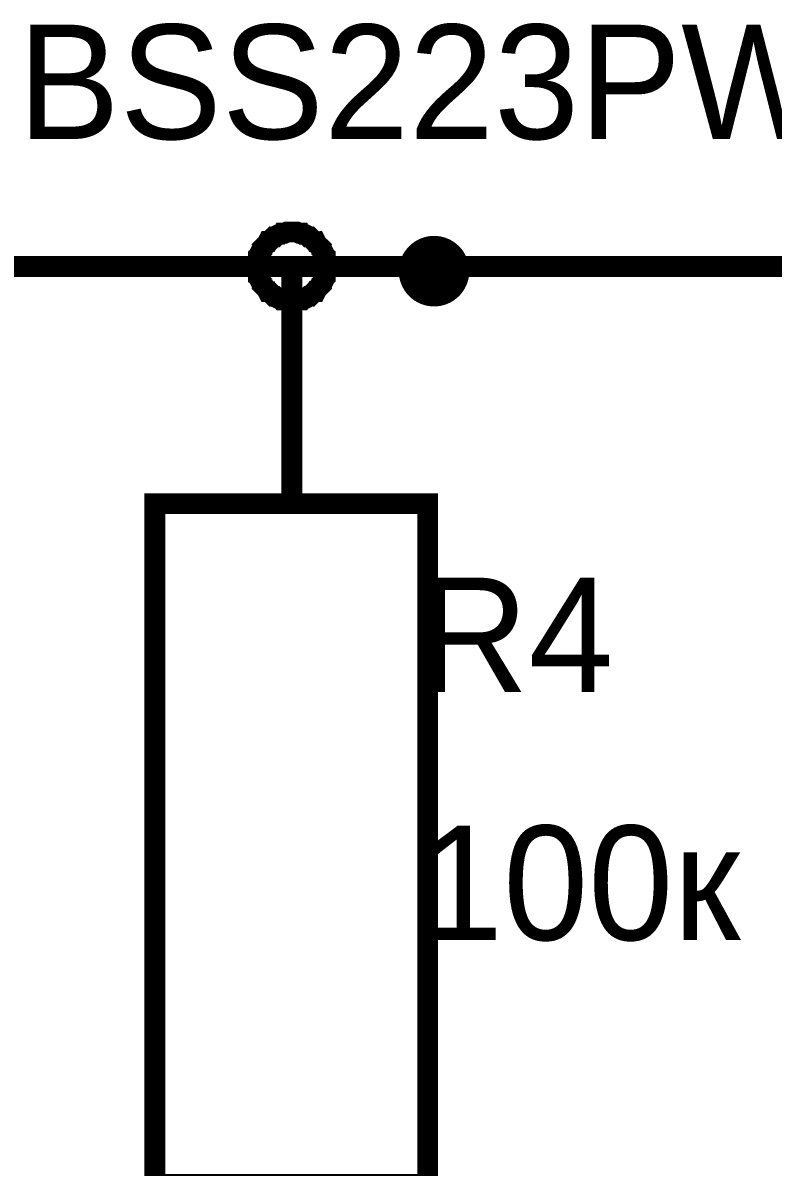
# Model space of a CAD drawing. Extents: x 7 to 406, y 3 to 288.
# Drawn here: x 92.58 to 103.38, y 73.6 to 90.07 of the extents above; entities that cross this region are included whole.
import ezdxf

# ---------------------------------------------------------------- set-up
doc = ezdxf.new("R2010")
doc.units = 0
doc.layers.add('SHEET', color=255, linetype='CONTINUOUS')

msp = doc.modelspace()

# ---------------------------------------------------------------- linework, layer by layer
at = {"layer": 'SHEET', "const_width": 0.3}
for points in [[(95.954, 86.566), (95.954, 86.583), (95.954, 86.618), (95.954, 86.635), (95.971, 86.669), (95.971, 86.686), (95.971, 86.721), (95.989, 86.738), (95.989, 86.755), (96.006, 86.789), (96.023, 86.806), (96.023, 86.824), (96.04, 86.841), (96.057, 86.858), (96.074, 86.875), (96.092, 86.892), (96.109, 86.926), (96.126, 86.926), (96.143, 86.944), (96.16, 86.961), (96.177, 86.978), (96.194, 86.995), (96.212, 86.995), (96.229, 87.012), (96.263, 87.029), (96.28, 87.029), (96.297, 87.047), (96.332, 87.047), (96.349, 87.047), (96.383, 87.064), (96.4, 87.064), (96.435, 87.064), (96.452, 87.064)], [(95.954, 86.566), (95.954, 86.583), (95.954, 86.618), (95.954, 86.635), (95.971, 86.669), (95.971, 86.686), (95.971, 86.721), (95.989, 86.738), (95.989, 86.755), (96.006, 86.789), (96.023, 86.806), (96.023, 86.824), (96.04, 86.841), (96.057, 86.858), (96.074, 86.875), (96.092, 86.892), (96.109, 86.926), (96.126, 86.926), (96.143, 86.944), (96.16, 86.961), (96.177, 86.978), (96.194, 86.995), (96.212, 86.995), (96.229, 87.012), (96.263, 87.029), (96.28, 87.029), (96.297, 87.047), (96.332, 87.047), (96.349, 87.047), (96.383, 87.064), (96.4, 87.064), (96.435, 87.064), (96.452, 87.064)], [(95.954, 86.566), (95.954, 86.583), (95.954, 86.618), (95.954, 86.635), (95.971, 86.669), (95.971, 86.686), (95.971, 86.721), (95.989, 86.738), (95.989, 86.755), (96.006, 86.789), (96.023, 86.806), (96.023, 86.824), (96.04, 86.841), (96.057, 86.858), (96.074, 86.875), (96.092, 86.892), (96.109, 86.926), (96.126, 86.926), (96.143, 86.944), (96.16, 86.961), (96.177, 86.978), (96.194, 86.995), (96.212, 86.995), (96.229, 87.012), (96.263, 87.029), (96.28, 87.029), (96.297, 87.047), (96.332, 87.047), (96.349, 87.047), (96.383, 87.064), (96.4, 87.064), (96.435, 87.064), (96.452, 87.064)], [(95.954, 86.566), (95.954, 86.583), (95.954, 86.618), (95.954, 86.635), (95.971, 86.669), (95.971, 86.686), (95.971, 86.721), (95.989, 86.738), (95.989, 86.755), (96.006, 86.789), (96.023, 86.806), (96.023, 86.824), (96.04, 86.841), (96.057, 86.858), (96.074, 86.875), (96.092, 86.892), (96.109, 86.926), (96.126, 86.926), (96.143, 86.944), (96.16, 86.961), (96.177, 86.978), (96.194, 86.995), (96.212, 86.995), (96.229, 87.012), (96.263, 87.029), (96.28, 87.029), (96.297, 87.047), (96.332, 87.047), (96.349, 87.047), (96.383, 87.064), (96.4, 87.064), (96.435, 87.064), (96.452, 87.064)], [(95.954, 86.566), (95.954, 86.583), (95.954, 86.618), (95.954, 86.635), (95.971, 86.669), (95.971, 86.686), (95.971, 86.721), (95.989, 86.738), (95.989, 86.755), (96.006, 86.789), (96.023, 86.806), (96.023, 86.824), (96.04, 86.841), (96.057, 86.858), (96.074, 86.875), (96.092, 86.892), (96.109, 86.926), (96.126, 86.926), (96.143, 86.944), (96.16, 86.961), (96.177, 86.978), (96.194, 86.995), (96.212, 86.995), (96.229, 87.012), (96.263, 87.029), (96.28, 87.029), (96.297, 87.047), (96.332, 87.047), (96.349, 87.047), (96.383, 87.064), (96.4, 87.064), (96.435, 87.064), (96.452, 87.064)], [(95.954, 86.566), (95.954, 86.583), (95.954, 86.618), (95.954, 86.635), (95.971, 86.669), (95.971, 86.686), (95.971, 86.721), (95.989, 86.738), (95.989, 86.755), (96.006, 86.789), (96.023, 86.806), (96.023, 86.824), (96.04, 86.841), (96.057, 86.858), (96.074, 86.875), (96.092, 86.892), (96.109, 86.926), (96.126, 86.926), (96.143, 86.944), (96.16, 86.961), (96.177, 86.978), (96.194, 86.995), (96.212, 86.995), (96.229, 87.012), (96.263, 87.029), (96.28, 87.029), (96.297, 87.047), (96.332, 87.047), (96.349, 87.047), (96.383, 87.064), (96.4, 87.064), (96.435, 87.064), (96.452, 87.064)], [(95.954, 86.566), (95.954, 86.583), (95.954, 86.618), (95.954, 86.635), (95.971, 86.669), (95.971, 86.686), (95.971, 86.721), (95.989, 86.738), (95.989, 86.755), (96.006, 86.789), (96.023, 86.806), (96.023, 86.824), (96.04, 86.841), (96.057, 86.858), (96.074, 86.875), (96.092, 86.892), (96.109, 86.926), (96.126, 86.926), (96.143, 86.944), (96.16, 86.961), (96.177, 86.978), (96.194, 86.995), (96.212, 86.995), (96.229, 87.012), (96.263, 87.029), (96.28, 87.029), (96.297, 87.047), (96.332, 87.047), (96.349, 87.047), (96.383, 87.064), (96.4, 87.064), (96.435, 87.064), (96.452, 87.064)], [(95.954, 86.566), (95.954, 86.583), (95.954, 86.618), (95.954, 86.635), (95.971, 86.669), (95.971, 86.686), (95.971, 86.721), (95.989, 86.738), (95.989, 86.755), (96.006, 86.789), (96.023, 86.806), (96.023, 86.824), (96.04, 86.841), (96.057, 86.858), (96.074, 86.875), (96.092, 86.892), (96.109, 86.926), (96.126, 86.926), (96.143, 86.944), (96.16, 86.961), (96.177, 86.978), (96.194, 86.995), (96.212, 86.995), (96.229, 87.012), (96.263, 87.029), (96.28, 87.029), (96.297, 87.047), (96.332, 87.047), (96.349, 87.047), (96.383, 87.064), (96.4, 87.064), (96.435, 87.064), (96.452, 87.064)], [(96.452, 87.064), (96.452, 87.064)], [(96.452, 87.064), (96.469, 87.064), (96.503, 87.064), (96.52, 87.064), (96.555, 87.047), (96.572, 87.047), (96.606, 87.047), (96.623, 87.029), (96.641, 87.029), (96.675, 87.012), (96.692, 86.995), (96.709, 86.995), (96.726, 86.978), (96.743, 86.961), (96.761, 86.944), (96.778, 86.926), (96.795, 86.926), (96.812, 86.892), (96.829, 86.875), (96.846, 86.858), (96.864, 86.841), (96.881, 86.824), (96.881, 86.806), (96.898, 86.789), (96.915, 86.755), (96.915, 86.738), (96.932, 86.721), (96.932, 86.686), (96.932, 86.669), (96.949, 86.635), (96.949, 86.618), (96.949, 86.583), (96.949, 86.566)], [(96.452, 87.064), (96.452, 87.064)], [(96.452, 87.064), (96.469, 87.064), (96.503, 87.064), (96.52, 87.064), (96.555, 87.047), (96.572, 87.047), (96.606, 87.047), (96.623, 87.029), (96.641, 87.029), (96.675, 87.012), (96.692, 86.995), (96.709, 86.995), (96.726, 86.978), (96.743, 86.961), (96.761, 86.944), (96.778, 86.926), (96.795, 86.926), (96.812, 86.892), (96.829, 86.875), (96.846, 86.858), (96.864, 86.841), (96.881, 86.824), (96.881, 86.806), (96.898, 86.789), (96.915, 86.755), (96.915, 86.738), (96.932, 86.721), (96.932, 86.686), (96.932, 86.669), (96.949, 86.635), (96.949, 86.618), (96.949, 86.583), (96.949, 86.566)], [(96.452, 87.064), (96.452, 87.064)], [(96.452, 87.064), (96.469, 87.064), (96.503, 87.064), (96.52, 87.064), (96.555, 87.047), (96.572, 87.047), (96.606, 87.047), (96.623, 87.029), (96.641, 87.029), (96.675, 87.012), (96.692, 86.995), (96.709, 86.995), (96.726, 86.978), (96.743, 86.961), (96.761, 86.944), (96.778, 86.926), (96.795, 86.926), (96.812, 86.892), (96.829, 86.875), (96.846, 86.858), (96.864, 86.841), (96.881, 86.824), (96.881, 86.806), (96.898, 86.789), (96.915, 86.755), (96.915, 86.738), (96.932, 86.721), (96.932, 86.686), (96.932, 86.669), (96.949, 86.635), (96.949, 86.618), (96.949, 86.583), (96.949, 86.566)], [(96.452, 87.064), (96.452, 87.064)], [(96.452, 87.064), (96.469, 87.064), (96.503, 87.064), (96.52, 87.064), (96.555, 87.047), (96.572, 87.047), (96.606, 87.047), (96.623, 87.029), (96.641, 87.029), (96.675, 87.012), (96.692, 86.995), (96.709, 86.995), (96.726, 86.978), (96.743, 86.961), (96.761, 86.944), (96.778, 86.926), (96.795, 86.926), (96.812, 86.892), (96.829, 86.875), (96.846, 86.858), (96.864, 86.841), (96.881, 86.824), (96.881, 86.806), (96.898, 86.789), (96.915, 86.755), (96.915, 86.738), (96.932, 86.721), (96.932, 86.686), (96.932, 86.669), (96.949, 86.635), (96.949, 86.618), (96.949, 86.583), (96.949, 86.566)], [(96.452, 87.064), (96.452, 87.064)], [(96.452, 87.064), (96.469, 87.064), (96.503, 87.064), (96.52, 87.064), (96.555, 87.047), (96.572, 87.047), (96.606, 87.047), (96.623, 87.029), (96.641, 87.029), (96.675, 87.012), (96.692, 86.995), (96.709, 86.995), (96.726, 86.978), (96.743, 86.961), (96.761, 86.944), (96.778, 86.926), (96.795, 86.926), (96.812, 86.892), (96.829, 86.875), (96.846, 86.858), (96.864, 86.841), (96.881, 86.824), (96.881, 86.806), (96.898, 86.789), (96.915, 86.755), (96.915, 86.738), (96.932, 86.721), (96.932, 86.686), (96.932, 86.669), (96.949, 86.635), (96.949, 86.618), (96.949, 86.583), (96.949, 86.566)], [(96.452, 87.064), (96.452, 87.064)], [(96.452, 87.064), (96.469, 87.064), (96.503, 87.064), (96.52, 87.064), (96.555, 87.047), (96.572, 87.047), (96.606, 87.047), (96.623, 87.029), (96.641, 87.029), (96.675, 87.012), (96.692, 86.995), (96.709, 86.995), (96.726, 86.978), (96.743, 86.961), (96.761, 86.944), (96.778, 86.926), (96.795, 86.926), (96.812, 86.892), (96.829, 86.875), (96.846, 86.858), (96.864, 86.841), (96.881, 86.824), (96.881, 86.806), (96.898, 86.789), (96.915, 86.755), (96.915, 86.738), (96.932, 86.721), (96.932, 86.686), (96.932, 86.669), (96.949, 86.635), (96.949, 86.618), (96.949, 86.583), (96.949, 86.566)], [(96.452, 87.064), (96.452, 87.064)], [(96.452, 87.064), (96.469, 87.064), (96.503, 87.064), (96.52, 87.064), (96.555, 87.047), (96.572, 87.047), (96.606, 87.047), (96.623, 87.029), (96.641, 87.029), (96.675, 87.012), (96.692, 86.995), (96.709, 86.995), (96.726, 86.978), (96.743, 86.961), (96.761, 86.944), (96.778, 86.926), (96.795, 86.926), (96.812, 86.892), (96.829, 86.875), (96.846, 86.858), (96.864, 86.841), (96.881, 86.824), (96.881, 86.806), (96.898, 86.789), (96.915, 86.755), (96.915, 86.738), (96.932, 86.721), (96.932, 86.686), (96.932, 86.669), (96.949, 86.635), (96.949, 86.618), (96.949, 86.583), (96.949, 86.566)], [(96.452, 87.064), (96.452, 87.064)], [(96.452, 87.064), (96.469, 87.064), (96.503, 87.064), (96.52, 87.064), (96.555, 87.047), (96.572, 87.047), (96.606, 87.047), (96.623, 87.029), (96.641, 87.029), (96.675, 87.012), (96.692, 86.995), (96.709, 86.995), (96.726, 86.978), (96.743, 86.961), (96.761, 86.944), (96.778, 86.926), (96.795, 86.926), (96.812, 86.892), (96.829, 86.875), (96.846, 86.858), (96.864, 86.841), (96.881, 86.824), (96.881, 86.806), (96.898, 86.789), (96.915, 86.755), (96.915, 86.738), (96.932, 86.721), (96.932, 86.686), (96.932, 86.669), (96.949, 86.635), (96.949, 86.618), (96.949, 86.583), (96.949, 86.566)], [(104.275, 86.566), (96.452, 86.566), (84.202, 86.566), (68.539, 86.566)], [(96.452, 86.069), (96.435, 86.069), (96.4, 86.069), (96.383, 86.069), (96.349, 86.086), (96.332, 86.086), (96.297, 86.086), (96.28, 86.103), (96.263, 86.103), (96.229, 86.12), (96.212, 86.137), (96.194, 86.137), (96.177, 86.154), (96.16, 86.172), (96.143, 86.189), (96.126, 86.206), (96.109, 86.206), (96.092, 86.24), (96.074, 86.257), (96.057, 86.274), (96.04, 86.292), (96.023, 86.309), (96.023, 86.326), (96.006, 86.343), (95.989, 86.377), (95.989, 86.395), (95.971, 86.412), (95.971, 86.446), (95.971, 86.463), (95.954, 86.498), (95.954, 86.515), (95.954, 86.549), (95.954, 86.566)], [(95.954, 86.566), (95.954, 86.566)], [(96.452, 86.069), (96.435, 86.069), (96.4, 86.069), (96.383, 86.069), (96.349, 86.086), (96.332, 86.086), (96.297, 86.086), (96.28, 86.103), (96.263, 86.103), (96.229, 86.12), (96.212, 86.137), (96.194, 86.137), (96.177, 86.154), (96.16, 86.172), (96.143, 86.189), (96.126, 86.206), (96.109, 86.206), (96.092, 86.24), (96.074, 86.257), (96.057, 86.274), (96.04, 86.292), (96.023, 86.309), (96.023, 86.326), (96.006, 86.343), (95.989, 86.377), (95.989, 86.395), (95.971, 86.412), (95.971, 86.446), (95.971, 86.463), (95.954, 86.498), (95.954, 86.515), (95.954, 86.549), (95.954, 86.566)], [(95.954, 86.566), (95.954, 86.566)], [(96.452, 86.069), (96.435, 86.069), (96.4, 86.069), (96.383, 86.069), (96.349, 86.086), (96.332, 86.086), (96.297, 86.086), (96.28, 86.103), (96.263, 86.103), (96.229, 86.12), (96.212, 86.137), (96.194, 86.137), (96.177, 86.154), (96.16, 86.172), (96.143, 86.189), (96.126, 86.206), (96.109, 86.206), (96.092, 86.24), (96.074, 86.257), (96.057, 86.274), (96.04, 86.292), (96.023, 86.309), (96.023, 86.326), (96.006, 86.343), (95.989, 86.377), (95.989, 86.395), (95.971, 86.412), (95.971, 86.446), (95.971, 86.463), (95.954, 86.498), (95.954, 86.515), (95.954, 86.549), (95.954, 86.566)], [(95.954, 86.566), (95.954, 86.566)], [(96.452, 86.069), (96.435, 86.069), (96.4, 86.069), (96.383, 86.069), (96.349, 86.086), (96.332, 86.086), (96.297, 86.086), (96.28, 86.103), (96.263, 86.103), (96.229, 86.12), (96.212, 86.137), (96.194, 86.137), (96.177, 86.154), (96.16, 86.172), (96.143, 86.189), (96.126, 86.206), (96.109, 86.206), (96.092, 86.24), (96.074, 86.257), (96.057, 86.274), (96.04, 86.292), (96.023, 86.309), (96.023, 86.326), (96.006, 86.343), (95.989, 86.377), (95.989, 86.395), (95.971, 86.412), (95.971, 86.446), (95.971, 86.463), (95.954, 86.498), (95.954, 86.515), (95.954, 86.549), (95.954, 86.566)], [(95.954, 86.566), (95.954, 86.566)], [(96.452, 86.069), (96.435, 86.069), (96.4, 86.069), (96.383, 86.069), (96.349, 86.086), (96.332, 86.086), (96.297, 86.086), (96.28, 86.103), (96.263, 86.103), (96.229, 86.12), (96.212, 86.137), (96.194, 86.137), (96.177, 86.154), (96.16, 86.172), (96.143, 86.189), (96.126, 86.206), (96.109, 86.206), (96.092, 86.24), (96.074, 86.257), (96.057, 86.274), (96.04, 86.292), (96.023, 86.309), (96.023, 86.326), (96.006, 86.343), (95.989, 86.377), (95.989, 86.395), (95.971, 86.412), (95.971, 86.446), (95.971, 86.463), (95.954, 86.498), (95.954, 86.515), (95.954, 86.549), (95.954, 86.566)], [(95.954, 86.566), (95.954, 86.566)], [(96.452, 86.069), (96.435, 86.069), (96.4, 86.069), (96.383, 86.069), (96.349, 86.086), (96.332, 86.086), (96.297, 86.086), (96.28, 86.103), (96.263, 86.103), (96.229, 86.12), (96.212, 86.137), (96.194, 86.137), (96.177, 86.154), (96.16, 86.172), (96.143, 86.189), (96.126, 86.206), (96.109, 86.206), (96.092, 86.24), (96.074, 86.257), (96.057, 86.274), (96.04, 86.292), (96.023, 86.309), (96.023, 86.326), (96.006, 86.343), (95.989, 86.377), (95.989, 86.395), (95.971, 86.412), (95.971, 86.446), (95.971, 86.463), (95.954, 86.498), (95.954, 86.515), (95.954, 86.549), (95.954, 86.566)], [(95.954, 86.566), (95.954, 86.566)], [(96.452, 86.069), (96.435, 86.069), (96.4, 86.069), (96.383, 86.069), (96.349, 86.086), (96.332, 86.086), (96.297, 86.086), (96.28, 86.103), (96.263, 86.103), (96.229, 86.12), (96.212, 86.137), (96.194, 86.137), (96.177, 86.154), (96.16, 86.172), (96.143, 86.189), (96.126, 86.206), (96.109, 86.206), (96.092, 86.24), (96.074, 86.257), (96.057, 86.274), (96.04, 86.292), (96.023, 86.309), (96.023, 86.326), (96.006, 86.343), (95.989, 86.377), (95.989, 86.395), (95.971, 86.412), (95.971, 86.446), (95.971, 86.463), (95.954, 86.498), (95.954, 86.515), (95.954, 86.549), (95.954, 86.566)], [(95.954, 86.566), (95.954, 86.566)], [(96.452, 86.069), (96.435, 86.069), (96.4, 86.069), (96.383, 86.069), (96.349, 86.086), (96.332, 86.086), (96.297, 86.086), (96.28, 86.103), (96.263, 86.103), (96.229, 86.12), (96.212, 86.137), (96.194, 86.137), (96.177, 86.154), (96.16, 86.172), (96.143, 86.189), (96.126, 86.206), (96.109, 86.206), (96.092, 86.24), (96.074, 86.257), (96.057, 86.274), (96.04, 86.292), (96.023, 86.309), (96.023, 86.326), (96.006, 86.343), (95.989, 86.377), (95.989, 86.395), (95.971, 86.412), (95.971, 86.446), (95.971, 86.463), (95.954, 86.498), (95.954, 86.515), (95.954, 86.549), (95.954, 86.566)], [(95.954, 86.566), (95.954, 86.566)], [(96.452, 85.588), (96.452, 86.566)], [(96.949, 86.566), (96.949, 86.549), (96.949, 86.515), (96.949, 86.498), (96.932, 86.463), (96.932, 86.446), (96.932, 86.412), (96.915, 86.395), (96.915, 86.377), (96.898, 86.343), (96.881, 86.326), (96.881, 86.309), (96.864, 86.292), (96.846, 86.274), (96.829, 86.257), (96.812, 86.24), (96.795, 86.206), (96.778, 86.206), (96.761, 86.189), (96.743, 86.172), (96.726, 86.154), (96.709, 86.137), (96.692, 86.137), (96.675, 86.12), (96.641, 86.103), (96.623, 86.103), (96.606, 86.086), (96.572, 86.086), (96.555, 86.086), (96.52, 86.069), (96.503, 86.069), (96.469, 86.069), (96.452, 86.069)], [(96.949, 86.566), (96.949, 86.549), (96.949, 86.515), (96.949, 86.498), (96.932, 86.463), (96.932, 86.446), (96.932, 86.412), (96.915, 86.395), (96.915, 86.377), (96.898, 86.343), (96.881, 86.326), (96.881, 86.309), (96.864, 86.292), (96.846, 86.274), (96.829, 86.257), (96.812, 86.24), (96.795, 86.206), (96.778, 86.206), (96.761, 86.189), (96.743, 86.172), (96.726, 86.154), (96.709, 86.137), (96.692, 86.137), (96.675, 86.12), (96.641, 86.103), (96.623, 86.103), (96.606, 86.086), (96.572, 86.086), (96.555, 86.086), (96.52, 86.069), (96.503, 86.069), (96.469, 86.069), (96.452, 86.069)], [(96.949, 86.566), (96.949, 86.549), (96.949, 86.515), (96.949, 86.498), (96.932, 86.463), (96.932, 86.446), (96.932, 86.412), (96.915, 86.395), (96.915, 86.377), (96.898, 86.343), (96.881, 86.326), (96.881, 86.309), (96.864, 86.292), (96.846, 86.274), (96.829, 86.257), (96.812, 86.24), (96.795, 86.206), (96.778, 86.206), (96.761, 86.189), (96.743, 86.172), (96.726, 86.154), (96.709, 86.137), (96.692, 86.137), (96.675, 86.12), (96.641, 86.103), (96.623, 86.103), (96.606, 86.086), (96.572, 86.086), (96.555, 86.086), (96.52, 86.069), (96.503, 86.069), (96.469, 86.069), (96.452, 86.069)], [(96.949, 86.566), (96.949, 86.549), (96.949, 86.515), (96.949, 86.498), (96.932, 86.463), (96.932, 86.446), (96.932, 86.412), (96.915, 86.395), (96.915, 86.377), (96.898, 86.343), (96.881, 86.326), (96.881, 86.309), (96.864, 86.292), (96.846, 86.274), (96.829, 86.257), (96.812, 86.24), (96.795, 86.206), (96.778, 86.206), (96.761, 86.189), (96.743, 86.172), (96.726, 86.154), (96.709, 86.137), (96.692, 86.137), (96.675, 86.12), (96.641, 86.103), (96.623, 86.103), (96.606, 86.086), (96.572, 86.086), (96.555, 86.086), (96.52, 86.069), (96.503, 86.069), (96.469, 86.069), (96.452, 86.069)], [(96.949, 86.566), (96.949, 86.549), (96.949, 86.515), (96.949, 86.498), (96.932, 86.463), (96.932, 86.446), (96.932, 86.412), (96.915, 86.395), (96.915, 86.377), (96.898, 86.343), (96.881, 86.326), (96.881, 86.309), (96.864, 86.292), (96.846, 86.274), (96.829, 86.257), (96.812, 86.24), (96.795, 86.206), (96.778, 86.206), (96.761, 86.189), (96.743, 86.172), (96.726, 86.154), (96.709, 86.137), (96.692, 86.137), (96.675, 86.12), (96.641, 86.103), (96.623, 86.103), (96.606, 86.086), (96.572, 86.086), (96.555, 86.086), (96.52, 86.069), (96.503, 86.069), (96.469, 86.069), (96.452, 86.069)], [(96.949, 86.566), (96.949, 86.549), (96.949, 86.515), (96.949, 86.498), (96.932, 86.463), (96.932, 86.446), (96.932, 86.412), (96.915, 86.395), (96.915, 86.377), (96.898, 86.343), (96.881, 86.326), (96.881, 86.309), (96.864, 86.292), (96.846, 86.274), (96.829, 86.257), (96.812, 86.24), (96.795, 86.206), (96.778, 86.206), (96.761, 86.189), (96.743, 86.172), (96.726, 86.154), (96.709, 86.137), (96.692, 86.137), (96.675, 86.12), (96.641, 86.103), (96.623, 86.103), (96.606, 86.086), (96.572, 86.086), (96.555, 86.086), (96.52, 86.069), (96.503, 86.069), (96.469, 86.069), (96.452, 86.069)], [(96.949, 86.566), (96.949, 86.549), (96.949, 86.515), (96.949, 86.498), (96.932, 86.463), (96.932, 86.446), (96.932, 86.412), (96.915, 86.395), (96.915, 86.377), (96.898, 86.343), (96.881, 86.326), (96.881, 86.309), (96.864, 86.292), (96.846, 86.274), (96.829, 86.257), (96.812, 86.24), (96.795, 86.206), (96.778, 86.206), (96.761, 86.189), (96.743, 86.172), (96.726, 86.154), (96.709, 86.137), (96.692, 86.137), (96.675, 86.12), (96.641, 86.103), (96.623, 86.103), (96.606, 86.086), (96.572, 86.086), (96.555, 86.086), (96.52, 86.069), (96.503, 86.069), (96.469, 86.069), (96.452, 86.069)], [(96.949, 86.566), (96.949, 86.549), (96.949, 86.515), (96.949, 86.498), (96.932, 86.463), (96.932, 86.446), (96.932, 86.412), (96.915, 86.395), (96.915, 86.377), (96.898, 86.343), (96.881, 86.326), (96.881, 86.309), (96.864, 86.292), (96.846, 86.274), (96.829, 86.257), (96.812, 86.24), (96.795, 86.206), (96.778, 86.206), (96.761, 86.189), (96.743, 86.172), (96.726, 86.154), (96.709, 86.137), (96.692, 86.137), (96.675, 86.12), (96.641, 86.103), (96.623, 86.103), (96.606, 86.086), (96.572, 86.086), (96.555, 86.086), (96.52, 86.069), (96.503, 86.069), (96.469, 86.069), (96.452, 86.069)], [(96.949, 86.566), (96.949, 86.566), (96.949, 86.566), (96.949, 86.566), (96.949, 86.566), (96.949, 86.566), (96.949, 86.566), (96.949, 86.566), (96.949, 86.566), (96.949, 86.566), (96.949, 86.566), (96.949, 86.566), (96.949, 86.566), (96.949, 86.566), (96.949, 86.566), (96.949, 86.566), (96.949, 86.566), (96.949, 86.566), (96.949, 86.566), (96.949, 86.566), (96.949, 86.566), (96.949, 86.566), (96.949, 86.566), (96.949, 86.566), (96.949, 86.566), (96.949, 86.566), (96.949, 86.566), (96.949, 86.566), (96.949, 86.566), (96.949, 86.566), (96.949, 86.566), (96.949, 86.566), (96.949, 86.566)], [(96.949, 86.566), (96.949, 86.566)], [(96.949, 86.566), (96.949, 86.566), (96.949, 86.566), (96.949, 86.566), (96.949, 86.566), (96.949, 86.566), (96.949, 86.566), (96.949, 86.566), (96.949, 86.566), (96.949, 86.566), (96.949, 86.566), (96.949, 86.566), (96.949, 86.566), (96.949, 86.566), (96.949, 86.566), (96.949, 86.566), (96.949, 86.566), (96.949, 86.566), (96.949, 86.566), (96.949, 86.566), (96.949, 86.566), (96.949, 86.566), (96.949, 86.566), (96.949, 86.566), (96.949, 86.566), (96.949, 86.566), (96.949, 86.566), (96.949, 86.566), (96.949, 86.566), (96.949, 86.566), (96.949, 86.566), (96.949, 86.566), (96.949, 86.566)], [(96.949, 86.566), (96.949, 86.566)], [(96.949, 86.566), (96.949, 86.566), (96.949, 86.566), (96.949, 86.566), (96.949, 86.566), (96.949, 86.566), (96.949, 86.566), (96.949, 86.566), (96.949, 86.566), (96.949, 86.566), (96.949, 86.566), (96.949, 86.566), (96.949, 86.566), (96.949, 86.566), (96.949, 86.566), (96.949, 86.566), (96.949, 86.566), (96.949, 86.566), (96.949, 86.566), (96.949, 86.566), (96.949, 86.566), (96.949, 86.566), (96.949, 86.566), (96.949, 86.566), (96.949, 86.566), (96.949, 86.566), (96.949, 86.566), (96.949, 86.566), (96.949, 86.566), (96.949, 86.566), (96.949, 86.566), (96.949, 86.566), (96.949, 86.566)], [(96.949, 86.566), (96.949, 86.566)], [(96.949, 86.566), (96.949, 86.566), (96.949, 86.566), (96.949, 86.566), (96.949, 86.566), (96.949, 86.566), (96.949, 86.566), (96.949, 86.566), (96.949, 86.566), (96.949, 86.566), (96.949, 86.566), (96.949, 86.566), (96.949, 86.566), (96.949, 86.566), (96.949, 86.566), (96.949, 86.566), (96.949, 86.566), (96.949, 86.566), (96.949, 86.566), (96.949, 86.566), (96.949, 86.566), (96.949, 86.566), (96.949, 86.566), (96.949, 86.566), (96.949, 86.566), (96.949, 86.566), (96.949, 86.566), (96.949, 86.566), (96.949, 86.566), (96.949, 86.566), (96.949, 86.566), (96.949, 86.566), (96.949, 86.566)], [(96.949, 86.566), (96.949, 86.566)], [(96.949, 86.566), (96.949, 86.566), (96.949, 86.566), (96.949, 86.566), (96.949, 86.566), (96.949, 86.566), (96.949, 86.566), (96.949, 86.566), (96.949, 86.566), (96.949, 86.566), (96.949, 86.566), (96.949, 86.566), (96.949, 86.566), (96.949, 86.566), (96.949, 86.566), (96.949, 86.566), (96.949, 86.566), (96.949, 86.566), (96.949, 86.566), (96.949, 86.566), (96.949, 86.566), (96.949, 86.566), (96.949, 86.566), (96.949, 86.566), (96.949, 86.566), (96.949, 86.566), (96.949, 86.566), (96.949, 86.566), (96.949, 86.566), (96.949, 86.566), (96.949, 86.566), (96.949, 86.566), (96.949, 86.566)], [(96.949, 86.566), (96.949, 86.566)], [(96.949, 86.566), (96.949, 86.566), (96.949, 86.566), (96.949, 86.566), (96.949, 86.566), (96.949, 86.566), (96.949, 86.566), (96.949, 86.566), (96.949, 86.566), (96.949, 86.566), (96.949, 86.566), (96.949, 86.566), (96.949, 86.566), (96.949, 86.566), (96.949, 86.566), (96.949, 86.566), (96.949, 86.566), (96.949, 86.566), (96.949, 86.566), (96.949, 86.566), (96.949, 86.566), (96.949, 86.566), (96.949, 86.566), (96.949, 86.566), (96.949, 86.566), (96.949, 86.566), (96.949, 86.566), (96.949, 86.566), (96.949, 86.566), (96.949, 86.566), (96.949, 86.566), (96.949, 86.566), (96.949, 86.566)], [(96.949, 86.566), (96.949, 86.566)], [(96.949, 86.566), (96.949, 86.566), (96.949, 86.566), (96.949, 86.566), (96.949, 86.566), (96.949, 86.566), (96.949, 86.566), (96.949, 86.566), (96.949, 86.566), (96.949, 86.566), (96.949, 86.566), (96.949, 86.566), (96.949, 86.566), (96.949, 86.566), (96.949, 86.566), (96.949, 86.566), (96.949, 86.566), (96.949, 86.566), (96.949, 86.566), (96.949, 86.566), (96.949, 86.566), (96.949, 86.566), (96.949, 86.566), (96.949, 86.566), (96.949, 86.566), (96.949, 86.566), (96.949, 86.566), (96.949, 86.566), (96.949, 86.566), (96.949, 86.566), (96.949, 86.566), (96.949, 86.566), (96.949, 86.566)], [(96.949, 86.566), (96.949, 86.566)], [(96.949, 86.566), (96.949, 86.566), (96.949, 86.566), (96.949, 86.566), (96.949, 86.566), (96.949, 86.566), (96.949, 86.566), (96.949, 86.566), (96.949, 86.566), (96.949, 86.566), (96.949, 86.566), (96.949, 86.566), (96.949, 86.566), (96.949, 86.566), (96.949, 86.566), (96.949, 86.566), (96.949, 86.566), (96.949, 86.566), (96.949, 86.566), (96.949, 86.566), (96.949, 86.566), (96.949, 86.566), (96.949, 86.566), (96.949, 86.566), (96.949, 86.566), (96.949, 86.566), (96.949, 86.566), (96.949, 86.566), (96.949, 86.566), (96.949, 86.566), (96.949, 86.566), (96.949, 86.566), (96.949, 86.566)], [(96.949, 86.566), (96.949, 86.566)], [(96.452, 83.152), (96.452, 85.588)]]:
    msp.add_lwpolyline(points, dxfattribs=at)
at = {"layer": 'SHEET', "const_width": 0.508}
msp.add_lwpolyline([(98.246, 86.5, 1), (98.754, 86.5, 1)], format="xyb", close=True, dxfattribs=at)
at = {"layer": 'SHEET', "const_width": 0.3}
msp.add_lwpolyline([(94.479, 83.152), (98.408, 83.152), (98.408, 73.354), (94.479, 73.354), (94.479, 83.152)], close=True, dxfattribs=at)

# ---------------------------------------------------------------- texts
at = {"layer": 'SHEET'}
for s, height, p in [('BSS223PWH6327', 1.64725, (92.506, 88.402)), ('R4', 1.6472, (98.27, 80.44)), ('100к', 1.6472, (98.27, 76.871))]:
    msp.add_text(s, height=height, dxfattribs=at).set_placement(p)

doc.saveas('drawing.dxf')
